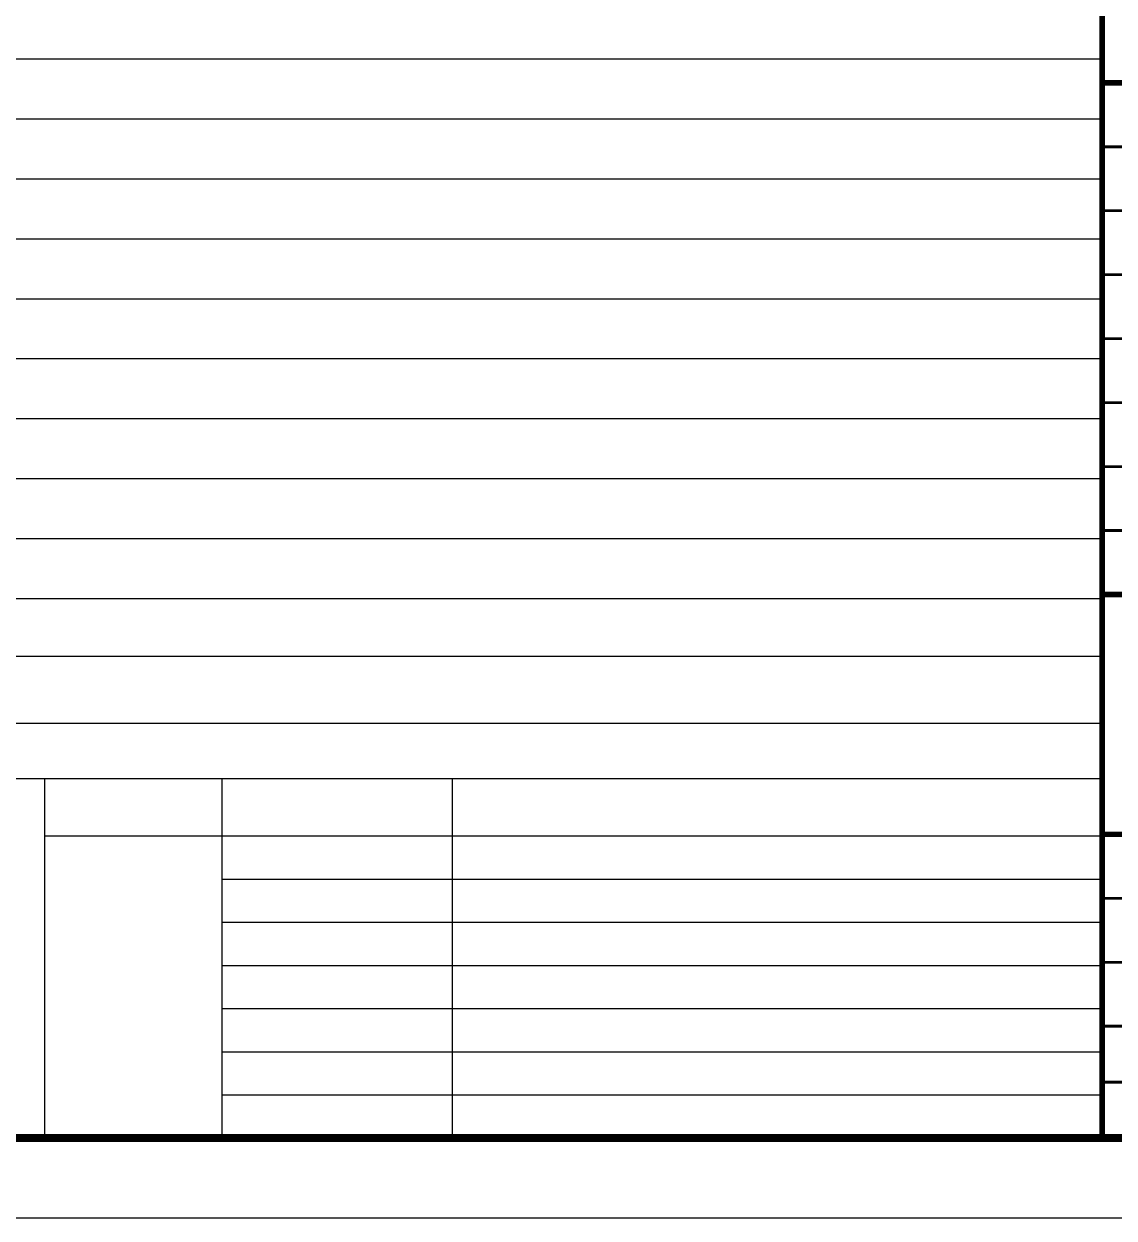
# Model space of a CAD drawing. Extents: x -518115 to 1124316, y -209821 to 1628073.
# Drawn here: x 876233 to 889867, y 1186832 to 1201770 of the extents above; entities that cross this region are included whole.
import ezdxf

# ---------------------------------------------------------------- set-up
doc = ezdxf.new("R2010")
doc.units = 0
doc.header["$LTSCALE"] = 1000
doc.header["$MEASUREMENT"] = 0
doc.layers.add('Defpoint', color=7, linetype='Continuous')
doc.layers.add('图框', color=140, linetype='Continuous')

# ---------------------------------------------------------------- blocks, each defined once
blk = doc.blocks.new('TK')
at = {"layer": '图框'}
blk.add_lwpolyline([(465375, 548714), (549475, 548714), (549475, 489314), (465375, 489314)], close=True, dxfattribs=at)
blk.add_lwpolyline([(465375, 548714), (549475, 548714), (549475, 489314), (465375, 489314)], close=True, dxfattribs=at)
at = {"layer": '图框', "const_width": 100}
blk.add_lwpolyline([(548475, 490314), (548475, 547714), (467875, 547714), (467875, 490314)], close=True, dxfattribs=at)
at = {"layer": '图框'}
for points, const_width in [([(541480, 490314), (541480, 547714)], 70), ([(548480, 503514), (541480, 503514)], 70), ([(541480, 503514), (548480, 503514)], 70), ([(541480, 502714), (548480, 502714)], 35), ([(541480, 501914), (548480, 501914)], 35), ([(541480, 501114), (548480, 501114)], 35), ([(541480, 500314), (548480, 500314)], 35), ([(541480, 499514), (548480, 499514)], 35), ([(541480, 498714), (548480, 498714)], 35), ([(541480, 497914), (548480, 497914)], 35), ([(541480, 497114), (548480, 497114)], 70), ([(541480, 494114), (548480, 494114)], 70), ([(541480, 493314), (548480, 493314)], 35), ([(541480, 492514), (548480, 492514)], 35), ([(541480, 491714), (548480, 491714)], 35), ([(541480, 491714), (547980, 491714)], 35), ([(541480, 491014), (545630, 491014)], 35)]:
    blk.add_lwpolyline(points, dxfattribs=dict(at, const_width=const_width))

msp = doc.modelspace()

# ---------------------------------------------------------------- linework, layer by layer
at = {"layer": 'Defpoint', "color": 252}
for p, q in [((889714.1, 1243332.1), (889714.1, 1187832.1)), ((865214.1, 1201332.1), (889714.1, 1201332.1)), ((865214.1, 1200582.1), (889714.1, 1200582.1)), ((865214.1, 1199832.1), (889714.1, 1199832.1)), ((865214.1, 1199082.1), (889714.1, 1199082.1)), ((865214.1, 1198332.1), (889714.1, 1198332.1)), ((865214.1, 1197582.1), (889714.1, 1197582.1)), ((865214.1, 1196832.1), (889714.1, 1196832.1)), ((865214.1, 1196832.1), (889714.1, 1196832.1)), ((865214.1, 1196082.1), (889714.1, 1196082.1)), ((865214.1, 1195332.1), (889714.1, 1195332.1)), ((865214.1, 1194582.1), (889714.1, 1194582.1)), ((865214.1, 1193862.1), (889714.1, 1193862.1)), ((865214.1, 1193022.1), (889714.1, 1193022.1)), ((865214.1, 1192332.1), (889714.1, 1192332.1)), ((876490.2, 1192332.1), (876490.2, 1187832.1)), ((878708.4, 1192332.1), (878708.4, 1187832.1)), ((881589.1, 1192332.1), (881589.1, 1187832.1)), ((876490.2, 1191612.1), (889714.1, 1191612.1)), ((878708.4, 1191072.1), (889714.1, 1191072.1)), ((878708.4, 1190532.1), (889714.1, 1190532.1)), ((878708.4, 1189992.1), (889714.1, 1189992.1)), ((878708.4, 1189452.1), (889714.1, 1189452.1)), ((878708.4, 1188912.1), (889714.1, 1188912.1)), ((878708.4, 1188372.1), (889714.1, 1188372.1)), ((816114.1, 1187832.1), (889714.1, 1187832.1))]:
    msp.add_line(p, q, dxfattribs=at)

# ---------------------------------------------------------------- block references
msp.add_blockref('TK', (348239.1, 697518.4))

doc.saveas('drawing.dxf')
